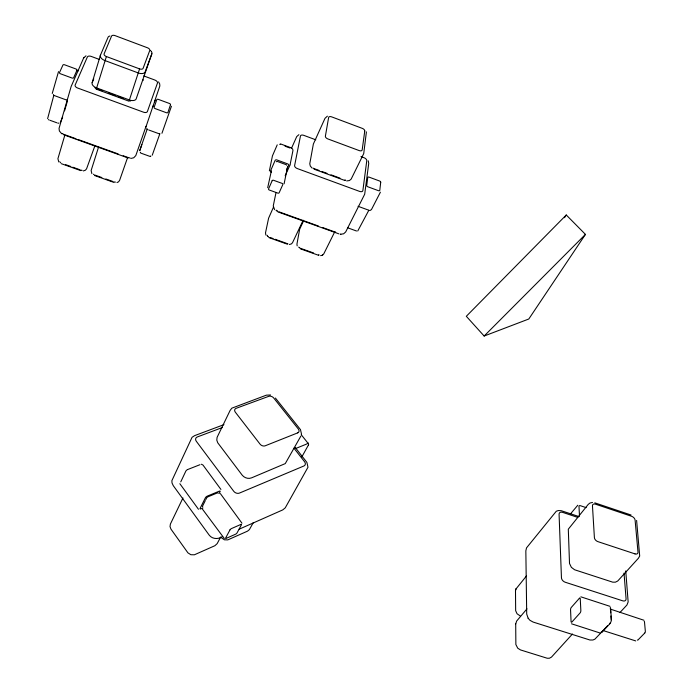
<?xml version="1.0" encoding="UTF-8"?>
<svg xmlns="http://www.w3.org/2000/svg" width="693" height="693" viewBox="0 0 693 693"><rect width="100%" height="100%" fill="white"/><g stroke="black" fill="none" stroke-linecap="round" stroke-linejoin="round"><path stroke-width="1.04" d="M179.851 483.705L198.458 509.26M52.244 93.477L58.515 71.622M91.874 173.648L91.121 170.547L98.571 147.046M139.579 68.884L129.002 101.195L96.258 89.163L106.384 56.54A3.127 1.724 19.5 0 1 104.115 53.846L111.564 36.079A3.075 1.663 19.7 0 1 115.081 35.629L147.522 47.8A3.049 1.655 20.5 0 1 149.783 50.416L143.087 68.356A3.101 1.724 20.3 0 1 139.579 68.884L106.384 56.54M308.567 444.637L308.359 442.896M239.189 529.183L282.735 509.909L285.247 507.848L307.987 467.221L306.886 462.378L295.157 447.392M301.507 434.139L300.502 429.686M515.705 623.969L516.657 621.049L526.983 608.844M515.497 591.016L515.8 589.319M145.79 127.373L153.04 105.986M300.84 436.122L285.265 463.6L251.576 477.849C248.293 479.209 244.291 477.858 242.152 475.103L217.723 442.758L216.788 440.107L217.1 437.335L230.119 410.412L231.843 408.168L266.389 395.157L270.565 394.993M290.081 164.795L292.948 150.546L292.671 149.099L291.199 147.852L280.44 143.884M284.113 183.775L287.56 166.9M275.979 192.697L273.25 205.986L274.619 209.658M267.697 187.699L271.379 170.833M301.715 457.137L308.532 444.802M308.498 444.958L308.602 444.49M109.918 36.01A6.142 3.335 19.7 0 0 108.16 37.058L100.416 55.258L92.056 83.013A6.15 3.491 19.1 0 0 95.877 87.639L130.076 100.208A6.098 3.482 20 0 0 136.053 99.203L151.949 53.456A6.09 3.318 20.5 0 0 151.369 51.551M142.966 80.57L143.061 80.197A5.986 3.352 20.2 0 0 143.061 79.738M53.82 95.305L47.609 118.685M64.57 110.871L67.472 100.823M100.416 55.258L100.303 55.639A6.254 3.456 19.4 0 0 104.21 60.282L138.946 73.189A6.202 3.448 20.3 0 0 144.993 72.263L151.854 53.829M64.804 135.256L57.909 158.706L58.792 161.963M94.976 145.591L86.573 168.823L85.369 170.227L83.316 170.937M171.431 106.263L161.945 133.273M127.399 158.091L119.612 180.353L118.529 181.843L116.952 182.58M154.435 101.923L159.858 85.941L159.685 83.896L158.55 81.878M147.159 129.175L139.726 150.693L141.848 144.577M152.91 106.497L155.093 100.242M146.058 126.282L135.793 155.604L133.732 157.77L130.83 158.454M152.243 155.215L159.832 133.801M92.169 82.632L93.772 78.803M515.904 589.059L526.524 575.883M515.705 589.544L516.008 588.825M60.404 122.202L62.639 117.048M86.001 55.812L83.619 58.03L71.128 86.538L59.044 128.413L59.373 130.986L61.755 133.792M291.415 148.493L296.708 136.599L298.891 134.676M286.434 170.088L288.522 165.402A1.386 1.126 12.5 0 0 287.682 163.894L276.845 159.918A1.386 1.126 13.3 0 0 275.095 160.481L270.582 170.833A1.377 1.117 13.3 0 0 271.266 172.262M289.96 165.142L285.161 175.814M273.562 206.973L268.598 218.191L265.497 232.883L265.869 235.057M303.153 220.244L292.489 242.767L291.294 243.962L289.302 244.508M303.439 221.11L299.636 229.331L296.942 244.101L297.167 245.876M180.76 481.869L185.828 471.136A1.819 0.693 -36.6 0 1 187.387 469.672M182.952 497.972L170.391 524.073L170.019 526.602L170.963 529.131L187.933 552.858L190.87 554.721L194.369 554.798L214.882 545.712L217.169 543.633L220.677 537.006M334.823 231.644L323.744 253.915L322.21 255.293L320.59 255.656M205.336 500.545L202.451 506.306A1.421 0.502 -36.7 0 0 202.754 506.774M205.812 499.584L206.592 498.033A1.429 0.511 -36.8 0 1 208.125 496.742L217.351 492.914A1.421 0.502 -37 0 1 218.104 493.087M219.101 493.589L220.079 491.675A1.828 0.65 -37 0 0 219.213 491.19L207.372 496.093A1.836 0.658 -36.8 0 0 205.405 497.756L200.104 508.359A1.828 0.641 -36.7 0 0 201.005 508.818L202.962 507.986M368.806 210.308L357.744 231.003M380.405 192.186L371.439 209.607L369.889 210.577M277.226 144.837L272.444 155.873L269.369 170.911M253.335 522.557L249.376 529.625L247.505 531.159L227.789 539.89L224.376 539.804L221.119 537.525M83.619 58.03L84.009 57.363M564.509 217.706L566.268 214.986L585.446 234.39L528.802 319.005L484.147 336.036L466.32 316.294L566.268 214.986M570.478 513.929L577.771 505.24M340.644 234.234L343.624 233.801L345.686 231.947L364.691 194.222L368.728 163.479L368.269 160.828M572.461 634.017L551.498 657.094L549.402 658.237L547.227 658.246L520.521 649.939L517.74 648.198L515.869 644.542L515.705 623.743M607.527 625.779L602.078 631.609A1.724 0.728 -75 0 1 601.316 631.669M609.416 623.752L610.464 622.635A1.741 0.745 -74.8 0 0 611.209 620.296L610.914 615.999M603.049 630.63L594.897 639.154L592.913 640.003L589.977 640.02L533.099 622.054L529.98 620.322L528.118 618.225M619.906 612.586L626.957 604.989L628.153 601.922L625.736 570.919M601.801 632.397L610.221 623.379M96.284 89.163L96.57 88.687A3.067 1.75 19.1 0 1 95.851 88.358M644.759 633.038L638.028 639.934A1.343 0.598 -75.3 0 1 637.404 639.977M484.147 336.036L585.446 234.39M223.96 424.636L194.62 435.637L192.065 437.292L171.881 480.656L172.011 482.952L173.267 485.654L209.104 534.996C212.119 539.215 218.295 539.483 222.358 536.633M322.21 255.293L322.747 254.989M327.391 116.147L325.008 118.295L313.357 144.057L309.771 163.773L310.299 166.025L312.006 168.027M187.777 469.49L199.636 464.83A1.802 0.684 -36.8 0 1 199.982 464.717M222.531 427.468L197.297 436.962A4.175 3.093 24.6 0 0 196.31 441.268L233.732 491.276A4.253 3.222 27.6 0 0 239.414 493.095L303.898 465.982A4.089 2.971 29.8 0 0 304.53 461.685L293.945 448.206M580.864 596.829L610.057 606.358M600.389 633.116L571.508 623.787M592.515 502.46L590.012 503.014L588.227 504.4L568.303 529.201L569.516 563.496L571.37 567.333L574.61 569.767L612.716 582.163L615.419 582.163L617.74 581.003L638.383 558.263L639.691 556.02L636.607 520.434M201.377 464.223L202.971 465.038L220.92 489.423M346.665 180.934L349.402 180.552L351.143 179.132L363.721 153.595L366.415 131.861M340.185 234.173L340.826 234.26M635.732 640.921L604.105 630.864M611.365 609.433L643.979 620.27M579.149 516.631L561.2 510.689L558.315 510.55L556.288 511.243L526.524 547.877L525.84 550.84L526.706 614.076L528.187 618.338M577.797 517.411L562.603 512.352A4.149 2.711 38.8 0 0 559.078 514.249L561.451 577.806A4.158 2.798 41.1 0 0 565.211 582.233L622.756 600.84A4.167 2.72 42.5 0 0 626.065 598.735L624.021 573.111M594.793 502.841L631.063 515.012M586.174 507.64L580.379 505.699A1.655 1.065 38.8 0 0 578.993 506.453L579.478 515.809M65.644 164.657L70.747 166.467M72.782 167.195L79.92 169.742M94.733 175.017L101.81 177.538M105.847 178.976L112.924 181.497M269.993 237.448L273.051 238.539M275.095 239.267L286.313 243.26M300.398 248.285L313.548 252.962M61.279 163.669L80.76 170.608M94.473 175.485L113.799 182.372M268.901 237.612L287.37 244.187M300.364 248.813L318.676 255.336M64.96 134.78L75.996 138.747M78.006 139.475L118.156 153.924M123.172 155.734L128.188 157.536M278.967 211.824L318.468 226.048M322.522 227.503L335.689 232.242M63.678 134.788L128.084 157.969M277.928 211.911L338.86 233.844M50.078 120.331L56.817 122.765M148.9 130.05L158.905 133.697A1.403 0.823 20.8 0 0 159.762 133.827M358.056 206.297L368.477 210.1A1.343 0.788 27.2 0 0 368.962 210.204M97.557 89.042L102.495 90.861M108.42 93.035L115.333 95.573M118.295 96.665L123.233 98.484M314.111 168.616L319.083 170.435M322.063 171.535L327.027 173.354M331.003 174.818L339.942 178.101M314.085 169.179L345.027 180.544M286.01 164.631L277.564 161.53A1.083 0.884 13.2 0 0 276.316 161.772M285.04 146.206L289.891 147.99M99.324 59.425L91.251 56.428A3.352 1.862 19 0 0 87.37 56.965L75.156 85.022A3.448 1.966 18.6 0 0 77.607 88.02L143.564 112.205A3.387 1.949 20.4 0 0 147.401 111.521L157.45 83.073A3.456 1.94 20.7 0 0 154.851 80.041L143.746 75.918M315.809 139.813L303.768 135.343A3.188 1.802 24.8 0 0 300.45 136.036L294.62 165.54A3.274 1.906 24.9 0 0 297.306 168.564L359.606 191.407A3.24 1.871 26.8 0 0 362.872 190.575L366.77 160.741A3.318 1.862 26.5 0 0 363.964 157.692L360.949 156.575M520.209 615.93L517.056 613.764L515.661 610.698L515.497 590.791M63.955 134.416L63.513 134.234A3.786 2.261 18 0 1 63.072 134.018M224.333 538.522L202.469 509.173M275.398 398.025L300.078 429.097M301.221 434.684L307.164 442.177A1.707 1.221 29.4 0 1 306.904 443.936L296.344 448.241A1.715 1.239 29.1 0 1 295.573 448.328M220.374 493.598L241.952 523.18M77.945 70.391L78.092 70.972M610.611 607.934L611.425 619.802M610.698 612.777L610.394 608.48A1.724 0.736 -74.6 0 0 610.169 607.813M644.161 621.387A1.334 0.606 -74.9 0 1 644.499 621.985L645.339 631.228A1.351 0.606 -75.2 0 1 644.845 632.934M279.66 144.309A1.369 1.126 13.5 0 1 280.189 144.413M286.547 165.021A1.083 0.875 12.6 0 1 286.668 165.237M276.983 210.473A3.188 1.932 24.7 0 1 276.663 210.23M277.529 211.287A3.604 2.183 24.7 0 1 277.105 211.079M276.706 210.837A3.604 2.183 24.7 0 1 276.005 210.274M345.616 180.128A2.911 1.672 26.3 0 1 344.906 179.929M313.418 168.295A2.919 1.689 25.4 0 1 313.097 168.096M356.54 230.968A1.031 0.615 27.2 0 1 356.167 230.882L348.155 227.988A1.031 0.624 26.9 0 1 347.583 227.65M287.907 243.78A2.348 1.455 25.3 0 1 287.335 243.624M268.416 236.833A2.356 1.464 24.7 0 1 268.156 236.677M267.914 236.495A2.356 1.464 24.7 0 1 267.342 235.889M267.126 235.464A2.356 1.464 24.7 0 1 267.074 235.248M319.178 254.92A2.33 1.447 26.4 0 1 318.607 254.764M299.844 248.033A2.339 1.455 25.8 0 1 299.341 247.696M299.125 247.505A2.339 1.455 25.8 0 1 298.77 247.089M147.895 129.686A1.403 0.823 20.5 0 1 146.821 128.526M150.814 156.029A1.074 0.641 20.6 0 1 150.727 156.176M150.572 156.289A1.074 0.641 20.6 0 1 149.593 156.272L141.138 153.222A1.074 0.65 20.3 0 1 140.48 152.781M140.324 152.503A1.074 0.65 20.3 0 1 140.332 152.243M66.9 99.809A1.438 0.832 18.2 0 1 65.705 99.723L54.418 95.608A1.438 0.832 17.9 0 1 53.37 94.569M58.974 123.025A1.1 0.65 17.9 0 1 57.779 123.111M49.116 119.984A1.109 0.65 17.6 0 1 48.458 119.542M115.445 182.06A2.434 1.499 19.5 0 1 114.241 181.956M93.884 174.593A2.443 1.507 18.9 0 1 93.434 174.22M82.172 170.331A2.451 1.507 18.4 0 1 80.942 170.106M60.724 162.777A2.469 1.507 17.8 0 1 60.482 162.604M59.944 161.997A2.469 1.507 17.8 0 1 59.841 161.781M130.033 157.883A3.725 2.244 19.9 0 1 128.638 157.683M62.673 133.766A3.786 2.261 18 0 1 62.301 133.498M150.528 50.589A6.09 3.318 20.5 0 1 150.987 51.065M130.674 100.961A3.041 1.741 20 0 1 129.92 100.875M95.218 87.933A3.067 1.75 19.1 0 1 94.95 87.699M380.717 182.268L379.79 190.324A1.36 0.78 27.2 0 1 378.439 190.679L367.896 186.798A1.369 0.78 26.9 0 1 366.727 185.525L367.758 177.486A1.351 0.771 26.9 0 1 369.118 177.148L379.565 181.003A1.351 0.771 27.2 0 1 380.717 182.268M364.761 131.012L362.179 149.913A2.963 1.655 26.3 0 1 359.199 150.589L327.867 138.938A2.98 1.663 25.5 0 1 325.381 136.218L328.638 117.463A2.928 1.603 25.4 0 1 331.635 116.866L362.292 128.37A2.911 1.594 26.2 0 1 364.761 131.012M170.487 104.721L167.931 112.413A1.421 0.814 21 0 1 166.337 112.699L155.189 108.602A1.421 0.814 20.7 0 1 154.115 107.337L156.783 99.662A1.412 0.806 20.8 0 1 158.376 99.394L169.421 103.474A1.412 0.806 21.1 0 1 170.487 104.721M76.966 70.227L73.657 77.746A1.455 0.823 18.5 0 1 71.951 78.006L60.534 73.805A1.464 0.823 18.2 0 1 59.503 72.548L62.933 65.047A1.447 0.814 18.3 0 1 64.631 64.804L75.944 68.979A1.447 0.814 18.6 0 1 76.966 70.227M272.15 180.717L268.589 188.825A1.1 0.875 13.1 0 0 269.256 190.003L277.815 193.104A1.091 0.875 12.5 0 0 279.192 192.671L282.813 184.589A1.1 0.884 12.4 0 0 282.146 183.402L273.544 180.275A1.1 0.884 13 0 0 272.15 180.717M230.007 529.85L225.641 538.002A1.438 0.468 -37 0 0 226.316 538.314L235.481 534.242A1.429 0.468 -37.1 0 0 237.015 532.952L241.424 524.818A1.438 0.476 -37.2 0 0 240.766 524.48L231.549 528.534A1.455 0.476 -37.1 0 0 230.007 529.85M579.374 598.302L571.292 607.432A1.715 0.684 -74.5 0 0 570.556 609.736L571.058 621.491A1.732 0.693 -74.7 0 0 571.924 622.011L580.093 612.915A1.75 0.71 -74.5 0 0 580.847 610.576L580.266 598.778A1.732 0.693 -74.3 0 0 579.374 598.302M297.704 432.874L265.176 445.807A3.863 2.815 27.7 0 1 260.04 444.118L235.334 412.179A3.812 2.737 25.9 0 1 236.131 408.324L268.754 396.327A3.742 2.633 27.1 0 1 273.709 397.99L298.311 428.984A3.786 2.703 28.7 0 1 297.704 432.874M634.996 553.889L597.877 541.623A3.777 2.443 40.1 0 1 594.403 537.664L592.463 505.847A3.682 2.339 39.1 0 1 595.495 504.183L631.678 516.32A3.682 2.304 39.9 0 1 635.1 520.131L637.993 552.087A3.777 2.4 41 0 1 634.996 553.889"/></g></svg>
